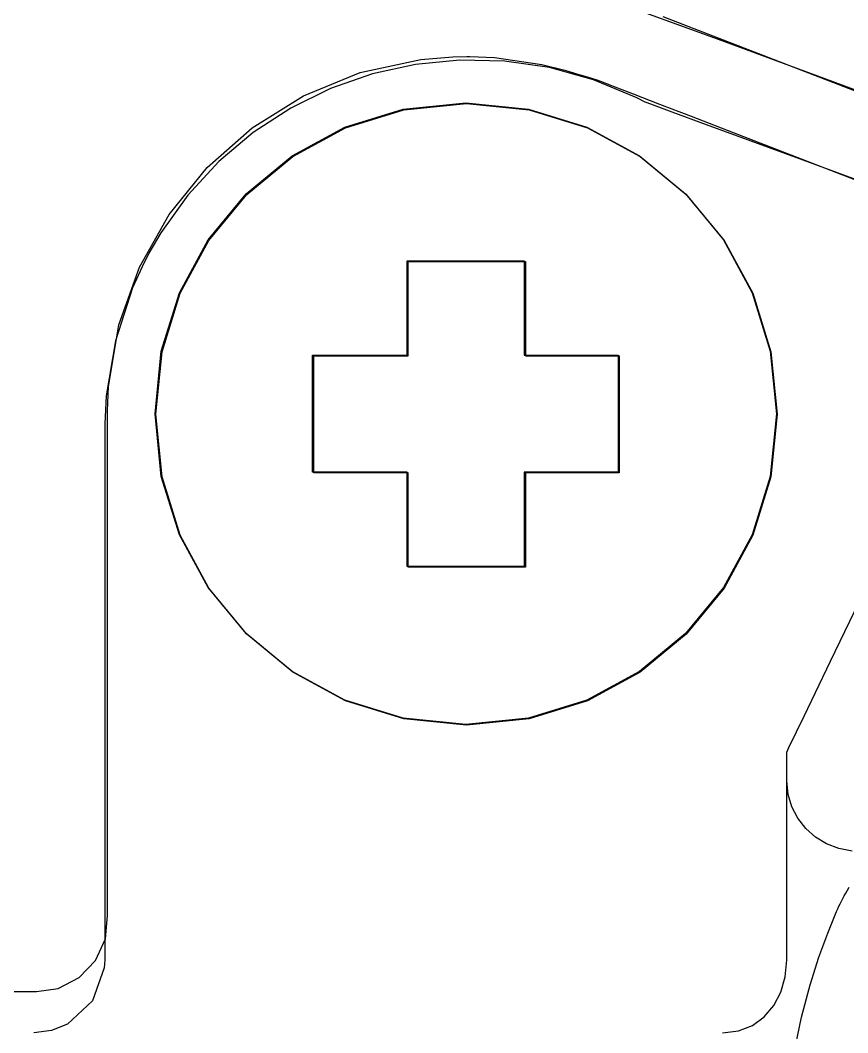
# Model space of a CAD drawing. Extents: x 1 to 47.7, y 0.2 to 35.
# Drawn here: x 35.1001 to 35.4529, y 13.2467 to 13.6781 of the extents above; entities that cross this region are included whole.
import ezdxf

# ---------------------------------------------------------------- set-up
doc = ezdxf.new("R2010")
doc.units = 0
doc.header["$MEASUREMENT"] = 0
for name, color, linetype in [('5_1___24__TARGET_LEDS___12', 7, 'CONTINUOUS'), ('6_1__EMPTY_IO_BOARD_POSITI', 7, 'CONTINUOUS'), ('6_2___8__INDEPENDENT_INPUT', 7, 'CONTINUOUS'), ('6_3___8__OPTOISO_INDEPENDE', 7, 'CONTINUOUS'), ('6_4___24__OPTOISO_INDEPEND', 7, 'CONTINUOUS'), ('6_5___8__INDEPENDENT_INPUT', 7, 'CONTINUOUS'), ('6_6___8__INDEPENDENT_INPUT', 7, 'CONTINUOUS'), ('6_7___8__OPTOISO_INDEPENDE', 7, 'CONTINUOUS'), ('6_8___8__OPTOISO_INDEPENDE', 7, 'CONTINUOUS')]:
    doc.layers.add(name, color=color, linetype=linetype)

msp = doc.modelspace()

# ---------------------------------------------------------------- linework, layer by layer
at = {"layer": '5_1___24__TARGET_LEDS___12'}
for points in [[(35.35059, 13.68726), (35.3976, 13.66996), (35.44655, 13.65196), (35.46872, 13.6438)], [(35.48278, 13.60042), (35.43381, 13.61842), (35.41164, 13.62658), (35.39263, 13.63357), (35.378, 13.63895), (35.36896, 13.64227), (35.36692, 13.64303), (35.36659, 13.64315), (35.36296, 13.645), (35.34454, 13.65271), (35.32569, 13.65792), (35.30662, 13.66072), (35.28755, 13.66115), (35.26868, 13.6593), (35.25022, 13.65521), (35.2324, 13.64896), (35.21541, 13.6406), (35.19946, 13.63022), (35.18478, 13.61786), (35.17157, 13.6036), (35.16004, 13.5875), (35.15497, 13.57879), (35.1536, 13.5762), (35.15293, 13.57487), (35.14802, 13.56405), (35.14068, 13.54149), (35.13676, 13.51808), (35.13613, 13.50619), (35.13611, 13.50236), (35.13611, 13.49408), (35.13611, 13.47959), (35.13611, 13.46018), (35.13611, 13.43714), (35.13611, 13.41177), (35.13611, 13.35922), (35.13611, 13.33463), (35.13611, 13.31289), (35.13611, 13.29529), (35.13611, 13.28313), (35.13611, 13.2777), (35.13595, 13.27438), (35.13096, 13.26027), (35.12032, 13.25039), (35.11348, 13.24764), (35.10594, 13.24667)], [(35.26507, 13.48546), (35.22476, 13.48546), (35.22476, 13.5354), (35.26507, 13.5354), (35.26507, 13.57555), (35.31501, 13.57555), (35.31501, 13.5354), (35.35497, 13.5354), (35.35497, 13.48546), (35.31501, 13.48546), (35.31501, 13.44532), (35.26507, 13.44532), (35.26507, 13.48546)], [(35.4548, 13.32409), (35.4491, 13.32515), (35.44382, 13.32718), (35.43908, 13.33006), (35.43496, 13.33372), (35.43158, 13.33803), (35.42904, 13.34291), (35.42744, 13.34825), (35.42688, 13.35395), (35.42688, 13.35443), (35.42688, 13.35569), (35.42688, 13.35749), (35.42688, 13.35959), (35.42688, 13.36176), (35.42688, 13.36374), (35.42688, 13.3653), (35.42688, 13.3662), (35.42777, 13.36817), (35.43426, 13.3816), (35.44555, 13.405), (35.45989, 13.43472)], [(35.39951, 13.24667), (35.40627, 13.24748), (35.41222, 13.2498), (35.41727, 13.25345), (35.42135, 13.25822), (35.42437, 13.26396), (35.42624, 13.27046), (35.42688, 13.27754), (35.42688, 13.28177), (35.42688, 13.29269), (35.42688, 13.30763), (35.42688, 13.32389), (35.42688, 13.33883), (35.42688, 13.34975), (35.42688, 13.35398)], [(35.42978, 13.23688), (35.43313, 13.25326), (35.4368, 13.26707), (35.44062, 13.27886), (35.44443, 13.28914), (35.44691, 13.29546), (35.44753, 13.29696), (35.44809, 13.29828), (35.44862, 13.29948), (35.44913, 13.30059), (35.44964, 13.30166), (35.45016, 13.30271), (35.45072, 13.3038), (35.45134, 13.30497), (35.45201, 13.30621), (35.45271, 13.30744), (35.45347, 13.30867)]]:
    msp.add_lwpolyline(points, dxfattribs=at)
msp.add_lwpolyline([(35.29004, 13.64288), (35.31674, 13.64019), (35.3416, 13.63247), (35.36411, 13.62026), (35.38371, 13.60409), (35.39989, 13.58448), (35.4121, 13.56198), (35.41982, 13.53712), (35.42251, 13.51042), (35.41982, 13.48373), (35.4121, 13.45886), (35.39989, 13.43636), (35.38371, 13.41676), (35.36411, 13.40059), (35.3416, 13.38837), (35.31674, 13.38065), (35.29004, 13.37796), (35.26334, 13.38065), (35.23847, 13.38837), (35.21597, 13.40059), (35.19637, 13.41676), (35.18019, 13.43636), (35.16798, 13.45886), (35.16026, 13.48373), (35.15757, 13.51042), (35.16026, 13.53712), (35.16798, 13.56198), (35.18019, 13.58448), (35.19637, 13.60409), (35.21597, 13.62026), (35.23847, 13.63247), (35.26334, 13.64019)], close=True, dxfattribs=at)
at = {"layer": '6_1__EMPTY_IO_BOARD_POSITI'}
for points in [[(35.47938, 13.63886), (35.44517, 13.65209), (35.37425, 13.67951)], [(35.08876, 13.26418), (35.10095, 13.26418), (35.10701, 13.26418), (35.11625, 13.26553), (35.12527, 13.27015), (35.13221, 13.27743), (35.1364, 13.2867), (35.13735, 13.2966), (35.13735, 13.30238), (35.13735, 13.31112), (35.13735, 13.32241), (35.13735, 13.33582), (35.13735, 13.3673), (35.13735, 13.40218), (35.13735, 13.43705), (35.13735, 13.46853), (35.13735, 13.48194), (35.13735, 13.49323), (35.13735, 13.50198), (35.13735, 13.50776), (35.13735, 13.51014), (35.13736, 13.51166), (35.13743, 13.51509), (35.1378, 13.52189), (35.14219, 13.54824), (35.15093, 13.57287), (35.16359, 13.59537), (35.17975, 13.61532), (35.19899, 13.63232), (35.22088, 13.64594), (35.245, 13.65578), (35.27094, 13.66142), (35.28446, 13.66253), (35.29053, 13.66265), (35.29184, 13.66264), (35.30225, 13.66219), (35.32248, 13.65924), (35.33226, 13.65679), (35.33637, 13.65555), (35.33676, 13.65544), (35.34179, 13.65397), (35.34552, 13.65288), (35.34552, 13.65288), (35.34743, 13.65214), (35.35289, 13.65003), (35.36145, 13.64672), (35.37269, 13.64238), (35.38616, 13.63717), (35.40144, 13.63126), (35.43565, 13.61803), (35.50657, 13.59061)], [(35.26555, 13.48521), (35.22524, 13.48521), (35.22524, 13.53515), (35.26555, 13.53515), (35.26555, 13.5753), (35.31549, 13.5753), (35.31549, 13.53515), (35.35545, 13.53515), (35.35545, 13.48521), (35.31549, 13.48521), (35.31549, 13.44506), (35.26555, 13.44506), (35.26555, 13.48521)]]:
    msp.add_lwpolyline(points, dxfattribs=at)
msp.add_lwpolyline([(35.29034, 13.64264), (35.31704, 13.63995), (35.34191, 13.63223), (35.36441, 13.62002), (35.38402, 13.60384), (35.40019, 13.58424), (35.41241, 13.56174), (35.42013, 13.53687), (35.42282, 13.51018), (35.42013, 13.48348), (35.41241, 13.45862), (35.40019, 13.43612), (35.38402, 13.41652), (35.36441, 13.40034), (35.34191, 13.38813), (35.31704, 13.38041), (35.29034, 13.37772), (35.26365, 13.38041), (35.23878, 13.38813), (35.21628, 13.40034), (35.19667, 13.41652), (35.18049, 13.43612), (35.16828, 13.45862), (35.16056, 13.48348), (35.15787, 13.51018), (35.16056, 13.53687), (35.16828, 13.56174), (35.18049, 13.58424), (35.19667, 13.60384), (35.21628, 13.62002), (35.23878, 13.63223), (35.26365, 13.63995)], close=True, dxfattribs=at)
at = {"layer": '6_2___8__INDEPENDENT_INPUT'}
for points in [[(35.35059, 13.68726), (35.3976, 13.66996), (35.44655, 13.65196), (35.46872, 13.6438)], [(35.48278, 13.60042), (35.43381, 13.61842), (35.41164, 13.62658), (35.39263, 13.63357), (35.378, 13.63895), (35.36896, 13.64227), (35.36692, 13.64303), (35.36659, 13.64315), (35.36296, 13.645), (35.34454, 13.65271), (35.32569, 13.65792), (35.30662, 13.66072), (35.28755, 13.66115), (35.26868, 13.6593), (35.25022, 13.65521), (35.2324, 13.64896), (35.21541, 13.6406), (35.19946, 13.63022), (35.18478, 13.61786), (35.17157, 13.6036), (35.16004, 13.5875), (35.15497, 13.57879), (35.1536, 13.5762), (35.15293, 13.57487), (35.14802, 13.56405), (35.14068, 13.54149), (35.13676, 13.51808), (35.13613, 13.50619), (35.13611, 13.50236), (35.13611, 13.49408), (35.13611, 13.47959), (35.13611, 13.46018), (35.13611, 13.43714), (35.13611, 13.41177), (35.13611, 13.35922), (35.13611, 13.33463), (35.13611, 13.31289), (35.13611, 13.29529), (35.13611, 13.28313), (35.13611, 13.2777), (35.13595, 13.27438), (35.13096, 13.26027), (35.12032, 13.25039), (35.11348, 13.24764), (35.10594, 13.24667)], [(35.26507, 13.48546), (35.22476, 13.48546), (35.22476, 13.5354), (35.26507, 13.5354), (35.26507, 13.57555), (35.31501, 13.57555), (35.31501, 13.5354), (35.35497, 13.5354), (35.35497, 13.48546), (35.31501, 13.48546), (35.31501, 13.44532), (35.26507, 13.44532), (35.26507, 13.48546)], [(35.4548, 13.32409), (35.4491, 13.32515), (35.44382, 13.32718), (35.43908, 13.33006), (35.43496, 13.33372), (35.43158, 13.33803), (35.42904, 13.34291), (35.42744, 13.34825), (35.42688, 13.35395), (35.42688, 13.35443), (35.42688, 13.35569), (35.42688, 13.35749), (35.42688, 13.35959), (35.42688, 13.36176), (35.42688, 13.36374), (35.42688, 13.3653), (35.42688, 13.3662), (35.42777, 13.36817), (35.43426, 13.3816), (35.44555, 13.405), (35.45989, 13.43472)], [(35.39951, 13.24667), (35.40627, 13.24748), (35.41222, 13.2498), (35.41727, 13.25345), (35.42135, 13.25822), (35.42437, 13.26396), (35.42624, 13.27046), (35.42688, 13.27754), (35.42688, 13.28177), (35.42688, 13.29269), (35.42688, 13.30763), (35.42688, 13.32389), (35.42688, 13.33883), (35.42688, 13.34975), (35.42688, 13.35398)], [(35.42978, 13.23688), (35.43313, 13.25326), (35.4368, 13.26707), (35.44062, 13.27886), (35.44443, 13.28914), (35.44691, 13.29546), (35.44753, 13.29696), (35.44809, 13.29828), (35.44862, 13.29948), (35.44913, 13.30059), (35.44964, 13.30166), (35.45016, 13.30271), (35.45072, 13.3038), (35.45134, 13.30497), (35.45201, 13.30621), (35.45271, 13.30744), (35.45347, 13.30867)]]:
    msp.add_lwpolyline(points, dxfattribs=at)
msp.add_lwpolyline([(35.29004, 13.64288), (35.31674, 13.64019), (35.3416, 13.63247), (35.36411, 13.62026), (35.38371, 13.60409), (35.39989, 13.58448), (35.4121, 13.56198), (35.41982, 13.53712), (35.42251, 13.51042), (35.41982, 13.48373), (35.4121, 13.45886), (35.39989, 13.43636), (35.38371, 13.41676), (35.36411, 13.40059), (35.3416, 13.38837), (35.31674, 13.38065), (35.29004, 13.37796), (35.26334, 13.38065), (35.23847, 13.38837), (35.21597, 13.40059), (35.19637, 13.41676), (35.18019, 13.43636), (35.16798, 13.45886), (35.16026, 13.48373), (35.15757, 13.51042), (35.16026, 13.53712), (35.16798, 13.56198), (35.18019, 13.58448), (35.19637, 13.60409), (35.21597, 13.62026), (35.23847, 13.63247), (35.26334, 13.64019)], close=True, dxfattribs=at)
at = {"layer": '6_3___8__OPTOISO_INDEPENDE'}
for points in [[(35.35059, 13.68726), (35.3976, 13.66996), (35.44655, 13.65196), (35.46872, 13.6438)], [(35.48278, 13.60042), (35.43381, 13.61842), (35.41164, 13.62658), (35.39263, 13.63357), (35.378, 13.63895), (35.36896, 13.64227), (35.36692, 13.64303), (35.36659, 13.64315), (35.36296, 13.645), (35.34454, 13.65271), (35.32569, 13.65792), (35.30662, 13.66072), (35.28755, 13.66115), (35.26868, 13.6593), (35.25022, 13.65521), (35.2324, 13.64896), (35.21541, 13.6406), (35.19946, 13.63022), (35.18478, 13.61786), (35.17157, 13.6036), (35.16004, 13.5875), (35.15497, 13.57879), (35.1536, 13.5762), (35.15293, 13.57487), (35.14802, 13.56405), (35.14068, 13.54149), (35.13676, 13.51808), (35.13613, 13.50619), (35.13611, 13.50236), (35.13611, 13.49408), (35.13611, 13.47959), (35.13611, 13.46018), (35.13611, 13.43714), (35.13611, 13.41177), (35.13611, 13.35922), (35.13611, 13.33463), (35.13611, 13.31289), (35.13611, 13.29529), (35.13611, 13.28313), (35.13611, 13.2777), (35.13595, 13.27438), (35.13096, 13.26027), (35.12032, 13.25039), (35.11348, 13.24764), (35.10594, 13.24667)], [(35.26507, 13.48546), (35.22476, 13.48546), (35.22476, 13.5354), (35.26507, 13.5354), (35.26507, 13.57555), (35.31501, 13.57555), (35.31501, 13.5354), (35.35497, 13.5354), (35.35497, 13.48546), (35.31501, 13.48546), (35.31501, 13.44532), (35.26507, 13.44532), (35.26507, 13.48546)], [(35.4548, 13.32409), (35.4491, 13.32515), (35.44382, 13.32718), (35.43908, 13.33006), (35.43496, 13.33372), (35.43158, 13.33803), (35.42904, 13.34291), (35.42744, 13.34825), (35.42688, 13.35395), (35.42688, 13.35443), (35.42688, 13.35569), (35.42688, 13.35749), (35.42688, 13.35959), (35.42688, 13.36176), (35.42688, 13.36374), (35.42688, 13.3653), (35.42688, 13.3662), (35.42777, 13.36817), (35.43426, 13.3816), (35.44555, 13.405), (35.45989, 13.43472)], [(35.39951, 13.24667), (35.40627, 13.24748), (35.41222, 13.2498), (35.41727, 13.25345), (35.42135, 13.25822), (35.42437, 13.26396), (35.42624, 13.27046), (35.42688, 13.27754), (35.42688, 13.28177), (35.42688, 13.29269), (35.42688, 13.30763), (35.42688, 13.32389), (35.42688, 13.33883), (35.42688, 13.34975), (35.42688, 13.35398)], [(35.42978, 13.23688), (35.43313, 13.25326), (35.4368, 13.26707), (35.44062, 13.27886), (35.44443, 13.28914), (35.44691, 13.29546), (35.44753, 13.29696), (35.44809, 13.29828), (35.44862, 13.29948), (35.44913, 13.30059), (35.44964, 13.30166), (35.45016, 13.30271), (35.45072, 13.3038), (35.45134, 13.30497), (35.45201, 13.30621), (35.45271, 13.30744), (35.45347, 13.30867)]]:
    msp.add_lwpolyline(points, dxfattribs=at)
msp.add_lwpolyline([(35.29004, 13.64288), (35.31674, 13.64019), (35.3416, 13.63247), (35.36411, 13.62026), (35.38371, 13.60409), (35.39989, 13.58448), (35.4121, 13.56198), (35.41982, 13.53712), (35.42251, 13.51042), (35.41982, 13.48373), (35.4121, 13.45886), (35.39989, 13.43636), (35.38371, 13.41676), (35.36411, 13.40059), (35.3416, 13.38837), (35.31674, 13.38065), (35.29004, 13.37796), (35.26334, 13.38065), (35.23847, 13.38837), (35.21597, 13.40059), (35.19637, 13.41676), (35.18019, 13.43636), (35.16798, 13.45886), (35.16026, 13.48373), (35.15757, 13.51042), (35.16026, 13.53712), (35.16798, 13.56198), (35.18019, 13.58448), (35.19637, 13.60409), (35.21597, 13.62026), (35.23847, 13.63247), (35.26334, 13.64019)], close=True, dxfattribs=at)
at = {"layer": '6_4___24__OPTOISO_INDEPEND'}
for points in [[(35.35059, 13.68726), (35.3976, 13.66996), (35.44655, 13.65196), (35.46872, 13.6438)], [(35.48278, 13.60042), (35.43381, 13.61842), (35.41164, 13.62658), (35.39263, 13.63357), (35.378, 13.63895), (35.36896, 13.64227), (35.36692, 13.64303), (35.36659, 13.64315), (35.36296, 13.645), (35.34454, 13.65271), (35.32569, 13.65792), (35.30662, 13.66072), (35.28755, 13.66115), (35.26868, 13.6593), (35.25022, 13.65521), (35.2324, 13.64896), (35.21541, 13.6406), (35.19946, 13.63022), (35.18478, 13.61786), (35.17157, 13.6036), (35.16004, 13.5875), (35.15497, 13.57879), (35.1536, 13.5762), (35.15293, 13.57487), (35.14802, 13.56405), (35.14068, 13.54149), (35.13676, 13.51808), (35.13613, 13.50619), (35.13611, 13.50236), (35.13611, 13.49408), (35.13611, 13.47959), (35.13611, 13.46018), (35.13611, 13.43714), (35.13611, 13.41177), (35.13611, 13.35922), (35.13611, 13.33463), (35.13611, 13.31289), (35.13611, 13.29529), (35.13611, 13.28313), (35.13611, 13.2777), (35.13595, 13.27438), (35.13096, 13.26027), (35.12032, 13.25039), (35.11348, 13.24764), (35.10594, 13.24667)], [(35.26507, 13.48546), (35.22476, 13.48546), (35.22476, 13.5354), (35.26507, 13.5354), (35.26507, 13.57555), (35.31501, 13.57555), (35.31501, 13.5354), (35.35497, 13.5354), (35.35497, 13.48546), (35.31501, 13.48546), (35.31501, 13.44532), (35.26507, 13.44532), (35.26507, 13.48546)], [(35.4548, 13.32409), (35.4491, 13.32515), (35.44382, 13.32718), (35.43908, 13.33006), (35.43496, 13.33372), (35.43158, 13.33803), (35.42904, 13.34291), (35.42744, 13.34825), (35.42688, 13.35395), (35.42688, 13.35443), (35.42688, 13.35569), (35.42688, 13.35749), (35.42688, 13.35959), (35.42688, 13.36176), (35.42688, 13.36374), (35.42688, 13.3653), (35.42688, 13.3662), (35.42777, 13.36817), (35.43426, 13.3816), (35.44555, 13.405), (35.45989, 13.43472)], [(35.39951, 13.24667), (35.40627, 13.24748), (35.41222, 13.2498), (35.41727, 13.25345), (35.42135, 13.25822), (35.42437, 13.26396), (35.42624, 13.27046), (35.42688, 13.27754), (35.42688, 13.28177), (35.42688, 13.29269), (35.42688, 13.30763), (35.42688, 13.32389), (35.42688, 13.33883), (35.42688, 13.34975), (35.42688, 13.35398)], [(35.42978, 13.23688), (35.43313, 13.25326), (35.4368, 13.26707), (35.44062, 13.27886), (35.44443, 13.28914), (35.44691, 13.29546), (35.44753, 13.29696), (35.44809, 13.29828), (35.44862, 13.29948), (35.44913, 13.30059), (35.44964, 13.30166), (35.45016, 13.30271), (35.45072, 13.3038), (35.45134, 13.30497), (35.45201, 13.30621), (35.45271, 13.30744), (35.45347, 13.30867)]]:
    msp.add_lwpolyline(points, dxfattribs=at)
msp.add_lwpolyline([(35.29004, 13.64288), (35.31674, 13.64019), (35.3416, 13.63247), (35.36411, 13.62026), (35.38371, 13.60409), (35.39989, 13.58448), (35.4121, 13.56198), (35.41982, 13.53712), (35.42251, 13.51042), (35.41982, 13.48373), (35.4121, 13.45886), (35.39989, 13.43636), (35.38371, 13.41676), (35.36411, 13.40059), (35.3416, 13.38837), (35.31674, 13.38065), (35.29004, 13.37796), (35.26334, 13.38065), (35.23847, 13.38837), (35.21597, 13.40059), (35.19637, 13.41676), (35.18019, 13.43636), (35.16798, 13.45886), (35.16026, 13.48373), (35.15757, 13.51042), (35.16026, 13.53712), (35.16798, 13.56198), (35.18019, 13.58448), (35.19637, 13.60409), (35.21597, 13.62026), (35.23847, 13.63247), (35.26334, 13.64019)], close=True, dxfattribs=at)
at = {"layer": '6_5___8__INDEPENDENT_INPUT'}
for points in [[(35.35059, 13.68726), (35.3976, 13.66996), (35.44655, 13.65196), (35.46872, 13.6438)], [(35.48278, 13.60042), (35.43381, 13.61842), (35.41164, 13.62658), (35.39263, 13.63357), (35.378, 13.63895), (35.36896, 13.64227), (35.36692, 13.64303), (35.36659, 13.64315), (35.36296, 13.645), (35.34454, 13.65271), (35.32569, 13.65792), (35.30662, 13.66072), (35.28755, 13.66115), (35.26868, 13.6593), (35.25022, 13.65521), (35.2324, 13.64896), (35.21541, 13.6406), (35.19946, 13.63022), (35.18478, 13.61786), (35.17157, 13.6036), (35.16004, 13.5875), (35.15497, 13.57879), (35.1536, 13.5762), (35.15293, 13.57487), (35.14802, 13.56405), (35.14068, 13.54149), (35.13676, 13.51808), (35.13613, 13.50619), (35.13611, 13.50236), (35.13611, 13.49408), (35.13611, 13.47959), (35.13611, 13.46018), (35.13611, 13.43714), (35.13611, 13.41177), (35.13611, 13.35922), (35.13611, 13.33463), (35.13611, 13.31289), (35.13611, 13.29529), (35.13611, 13.28313), (35.13611, 13.2777), (35.13595, 13.27438), (35.13096, 13.26027), (35.12032, 13.25039), (35.11348, 13.24764), (35.10594, 13.24667)], [(35.26507, 13.48546), (35.22476, 13.48546), (35.22476, 13.5354), (35.26507, 13.5354), (35.26507, 13.57555), (35.31501, 13.57555), (35.31501, 13.5354), (35.35497, 13.5354), (35.35497, 13.48546), (35.31501, 13.48546), (35.31501, 13.44532), (35.26507, 13.44532), (35.26507, 13.48546)], [(35.4548, 13.32409), (35.4491, 13.32515), (35.44382, 13.32718), (35.43908, 13.33006), (35.43496, 13.33372), (35.43158, 13.33803), (35.42904, 13.34291), (35.42744, 13.34825), (35.42688, 13.35395), (35.42688, 13.35443), (35.42688, 13.35569), (35.42688, 13.35749), (35.42688, 13.35959), (35.42688, 13.36176), (35.42688, 13.36374), (35.42688, 13.3653), (35.42688, 13.3662), (35.42777, 13.36817), (35.43426, 13.3816), (35.44555, 13.405), (35.45989, 13.43472)], [(35.39951, 13.24667), (35.40627, 13.24748), (35.41222, 13.2498), (35.41727, 13.25345), (35.42135, 13.25822), (35.42437, 13.26396), (35.42624, 13.27046), (35.42688, 13.27754), (35.42688, 13.28177), (35.42688, 13.29269), (35.42688, 13.30763), (35.42688, 13.32389), (35.42688, 13.33883), (35.42688, 13.34975), (35.42688, 13.35398)], [(35.42978, 13.23688), (35.43313, 13.25326), (35.4368, 13.26707), (35.44062, 13.27886), (35.44443, 13.28914), (35.44691, 13.29546), (35.44753, 13.29696), (35.44809, 13.29828), (35.44862, 13.29948), (35.44913, 13.30059), (35.44964, 13.30166), (35.45016, 13.30271), (35.45072, 13.3038), (35.45134, 13.30497), (35.45201, 13.30621), (35.45271, 13.30744), (35.45347, 13.30867)]]:
    msp.add_lwpolyline(points, dxfattribs=at)
msp.add_lwpolyline([(35.29004, 13.64288), (35.31674, 13.64019), (35.3416, 13.63247), (35.36411, 13.62026), (35.38371, 13.60409), (35.39989, 13.58448), (35.4121, 13.56198), (35.41982, 13.53712), (35.42251, 13.51042), (35.41982, 13.48373), (35.4121, 13.45886), (35.39989, 13.43636), (35.38371, 13.41676), (35.36411, 13.40059), (35.3416, 13.38837), (35.31674, 13.38065), (35.29004, 13.37796), (35.26334, 13.38065), (35.23847, 13.38837), (35.21597, 13.40059), (35.19637, 13.41676), (35.18019, 13.43636), (35.16798, 13.45886), (35.16026, 13.48373), (35.15757, 13.51042), (35.16026, 13.53712), (35.16798, 13.56198), (35.18019, 13.58448), (35.19637, 13.60409), (35.21597, 13.62026), (35.23847, 13.63247), (35.26334, 13.64019)], close=True, dxfattribs=at)
at = {"layer": '6_6___8__INDEPENDENT_INPUT'}
for points in [[(35.35059, 13.68726), (35.3976, 13.66996), (35.44655, 13.65196), (35.46872, 13.6438)], [(35.48278, 13.60042), (35.43381, 13.61842), (35.41164, 13.62658), (35.39263, 13.63357), (35.378, 13.63895), (35.36896, 13.64227), (35.36692, 13.64303), (35.36659, 13.64315), (35.36296, 13.645), (35.34454, 13.65271), (35.32569, 13.65792), (35.30662, 13.66072), (35.28755, 13.66115), (35.26868, 13.6593), (35.25022, 13.65521), (35.2324, 13.64896), (35.21541, 13.6406), (35.19946, 13.63022), (35.18478, 13.61786), (35.17157, 13.6036), (35.16004, 13.5875), (35.15497, 13.57879), (35.1536, 13.5762), (35.15293, 13.57487), (35.14802, 13.56405), (35.14068, 13.54149), (35.13676, 13.51808), (35.13613, 13.50619), (35.13611, 13.50236), (35.13611, 13.49408), (35.13611, 13.47959), (35.13611, 13.46018), (35.13611, 13.43714), (35.13611, 13.41177), (35.13611, 13.35922), (35.13611, 13.33463), (35.13611, 13.31289), (35.13611, 13.29529), (35.13611, 13.28313), (35.13611, 13.2777), (35.13595, 13.27438), (35.13096, 13.26027), (35.12032, 13.25039), (35.11348, 13.24764), (35.10594, 13.24667)], [(35.26507, 13.48546), (35.22476, 13.48546), (35.22476, 13.5354), (35.26507, 13.5354), (35.26507, 13.57555), (35.31501, 13.57555), (35.31501, 13.5354), (35.35497, 13.5354), (35.35497, 13.48546), (35.31501, 13.48546), (35.31501, 13.44532), (35.26507, 13.44532), (35.26507, 13.48546)], [(35.4548, 13.32409), (35.4491, 13.32515), (35.44382, 13.32718), (35.43908, 13.33006), (35.43496, 13.33372), (35.43158, 13.33803), (35.42904, 13.34291), (35.42744, 13.34825), (35.42688, 13.35395), (35.42688, 13.35443), (35.42688, 13.35569), (35.42688, 13.35749), (35.42688, 13.35959), (35.42688, 13.36176), (35.42688, 13.36374), (35.42688, 13.3653), (35.42688, 13.3662), (35.42777, 13.36817), (35.43426, 13.3816), (35.44555, 13.405), (35.45989, 13.43472)], [(35.39951, 13.24667), (35.40627, 13.24748), (35.41222, 13.2498), (35.41727, 13.25345), (35.42135, 13.25822), (35.42437, 13.26396), (35.42624, 13.27046), (35.42688, 13.27754), (35.42688, 13.28177), (35.42688, 13.29269), (35.42688, 13.30763), (35.42688, 13.32389), (35.42688, 13.33883), (35.42688, 13.34975), (35.42688, 13.35398)], [(35.42978, 13.23688), (35.43313, 13.25326), (35.4368, 13.26707), (35.44062, 13.27886), (35.44443, 13.28914), (35.44691, 13.29546), (35.44753, 13.29696), (35.44809, 13.29828), (35.44862, 13.29948), (35.44913, 13.30059), (35.44964, 13.30166), (35.45016, 13.30271), (35.45072, 13.3038), (35.45134, 13.30497), (35.45201, 13.30621), (35.45271, 13.30744), (35.45347, 13.30867)]]:
    msp.add_lwpolyline(points, dxfattribs=at)
msp.add_lwpolyline([(35.29004, 13.64288), (35.31674, 13.64019), (35.3416, 13.63247), (35.36411, 13.62026), (35.38371, 13.60409), (35.39989, 13.58448), (35.4121, 13.56198), (35.41982, 13.53712), (35.42251, 13.51042), (35.41982, 13.48373), (35.4121, 13.45886), (35.39989, 13.43636), (35.38371, 13.41676), (35.36411, 13.40059), (35.3416, 13.38837), (35.31674, 13.38065), (35.29004, 13.37796), (35.26334, 13.38065), (35.23847, 13.38837), (35.21597, 13.40059), (35.19637, 13.41676), (35.18019, 13.43636), (35.16798, 13.45886), (35.16026, 13.48373), (35.15757, 13.51042), (35.16026, 13.53712), (35.16798, 13.56198), (35.18019, 13.58448), (35.19637, 13.60409), (35.21597, 13.62026), (35.23847, 13.63247), (35.26334, 13.64019)], close=True, dxfattribs=at)
at = {"layer": '6_7___8__OPTOISO_INDEPENDE'}
for points in [[(35.35059, 13.68726), (35.3976, 13.66996), (35.44655, 13.65196), (35.46872, 13.6438)], [(35.48278, 13.60042), (35.43381, 13.61842), (35.41164, 13.62658), (35.39263, 13.63357), (35.378, 13.63895), (35.36896, 13.64227), (35.36692, 13.64303), (35.36659, 13.64315), (35.36296, 13.645), (35.34454, 13.65271), (35.32569, 13.65792), (35.30662, 13.66072), (35.28755, 13.66115), (35.26868, 13.6593), (35.25022, 13.65521), (35.2324, 13.64896), (35.21541, 13.6406), (35.19946, 13.63022), (35.18478, 13.61786), (35.17157, 13.6036), (35.16004, 13.5875), (35.15497, 13.57879), (35.1536, 13.5762), (35.15293, 13.57487), (35.14802, 13.56405), (35.14068, 13.54149), (35.13676, 13.51808), (35.13613, 13.50619), (35.13611, 13.50236), (35.13611, 13.49408), (35.13611, 13.47959), (35.13611, 13.46018), (35.13611, 13.43714), (35.13611, 13.41177), (35.13611, 13.35922), (35.13611, 13.33463), (35.13611, 13.31289), (35.13611, 13.29529), (35.13611, 13.28313), (35.13611, 13.2777), (35.13595, 13.27438), (35.13096, 13.26027), (35.12032, 13.25039), (35.11348, 13.24764), (35.10594, 13.24667)], [(35.26507, 13.48546), (35.22476, 13.48546), (35.22476, 13.5354), (35.26507, 13.5354), (35.26507, 13.57555), (35.31501, 13.57555), (35.31501, 13.5354), (35.35497, 13.5354), (35.35497, 13.48546), (35.31501, 13.48546), (35.31501, 13.44532), (35.26507, 13.44532), (35.26507, 13.48546)], [(35.4548, 13.32409), (35.4491, 13.32515), (35.44382, 13.32718), (35.43908, 13.33006), (35.43496, 13.33372), (35.43158, 13.33803), (35.42904, 13.34291), (35.42744, 13.34825), (35.42688, 13.35395), (35.42688, 13.35443), (35.42688, 13.35569), (35.42688, 13.35749), (35.42688, 13.35959), (35.42688, 13.36176), (35.42688, 13.36374), (35.42688, 13.3653), (35.42688, 13.3662), (35.42777, 13.36817), (35.43426, 13.3816), (35.44555, 13.405), (35.45989, 13.43472)], [(35.39951, 13.24667), (35.40627, 13.24748), (35.41222, 13.2498), (35.41727, 13.25345), (35.42135, 13.25822), (35.42437, 13.26396), (35.42624, 13.27046), (35.42688, 13.27754), (35.42688, 13.28177), (35.42688, 13.29269), (35.42688, 13.30763), (35.42688, 13.32389), (35.42688, 13.33883), (35.42688, 13.34975), (35.42688, 13.35398)], [(35.42978, 13.23688), (35.43313, 13.25326), (35.4368, 13.26707), (35.44062, 13.27886), (35.44443, 13.28914), (35.44691, 13.29546), (35.44753, 13.29696), (35.44809, 13.29828), (35.44862, 13.29948), (35.44913, 13.30059), (35.44964, 13.30166), (35.45016, 13.30271), (35.45072, 13.3038), (35.45134, 13.30497), (35.45201, 13.30621), (35.45271, 13.30744), (35.45347, 13.30867)]]:
    msp.add_lwpolyline(points, dxfattribs=at)
msp.add_lwpolyline([(35.29004, 13.64288), (35.31674, 13.64019), (35.3416, 13.63247), (35.36411, 13.62026), (35.38371, 13.60409), (35.39989, 13.58448), (35.4121, 13.56198), (35.41982, 13.53712), (35.42251, 13.51042), (35.41982, 13.48373), (35.4121, 13.45886), (35.39989, 13.43636), (35.38371, 13.41676), (35.36411, 13.40059), (35.3416, 13.38837), (35.31674, 13.38065), (35.29004, 13.37796), (35.26334, 13.38065), (35.23847, 13.38837), (35.21597, 13.40059), (35.19637, 13.41676), (35.18019, 13.43636), (35.16798, 13.45886), (35.16026, 13.48373), (35.15757, 13.51042), (35.16026, 13.53712), (35.16798, 13.56198), (35.18019, 13.58448), (35.19637, 13.60409), (35.21597, 13.62026), (35.23847, 13.63247), (35.26334, 13.64019)], close=True, dxfattribs=at)
at = {"layer": '6_8___8__OPTOISO_INDEPENDE'}
for points in [[(35.35059, 13.68726), (35.3976, 13.66996), (35.44655, 13.65196), (35.46872, 13.6438)], [(35.48278, 13.60042), (35.43381, 13.61842), (35.41164, 13.62658), (35.39263, 13.63357), (35.378, 13.63895), (35.36896, 13.64227), (35.36692, 13.64303), (35.36659, 13.64315), (35.36296, 13.645), (35.34454, 13.65271), (35.32569, 13.65792), (35.30662, 13.66072), (35.28755, 13.66115), (35.26868, 13.6593), (35.25022, 13.65521), (35.2324, 13.64896), (35.21541, 13.6406), (35.19946, 13.63022), (35.18478, 13.61786), (35.17157, 13.6036), (35.16004, 13.5875), (35.15497, 13.57879), (35.1536, 13.5762), (35.15293, 13.57487), (35.14802, 13.56405), (35.14068, 13.54149), (35.13676, 13.51808), (35.13613, 13.50619), (35.13611, 13.50236), (35.13611, 13.49408), (35.13611, 13.47959), (35.13611, 13.46018), (35.13611, 13.43714), (35.13611, 13.41177), (35.13611, 13.35922), (35.13611, 13.33463), (35.13611, 13.31289), (35.13611, 13.29529), (35.13611, 13.28313), (35.13611, 13.2777), (35.13595, 13.27438), (35.13096, 13.26027), (35.12032, 13.25039), (35.11348, 13.24764), (35.10594, 13.24667)], [(35.26507, 13.48546), (35.22476, 13.48546), (35.22476, 13.5354), (35.26507, 13.5354), (35.26507, 13.57555), (35.31501, 13.57555), (35.31501, 13.5354), (35.35497, 13.5354), (35.35497, 13.48546), (35.31501, 13.48546), (35.31501, 13.44532), (35.26507, 13.44532), (35.26507, 13.48546)], [(35.4548, 13.32409), (35.4491, 13.32515), (35.44382, 13.32718), (35.43908, 13.33006), (35.43496, 13.33372), (35.43158, 13.33803), (35.42904, 13.34291), (35.42744, 13.34825), (35.42688, 13.35395), (35.42688, 13.35443), (35.42688, 13.35569), (35.42688, 13.35749), (35.42688, 13.35959), (35.42688, 13.36176), (35.42688, 13.36374), (35.42688, 13.3653), (35.42688, 13.3662), (35.42777, 13.36817), (35.43426, 13.3816), (35.44555, 13.405), (35.45989, 13.43472)], [(35.39951, 13.24667), (35.40627, 13.24748), (35.41222, 13.2498), (35.41727, 13.25345), (35.42135, 13.25822), (35.42437, 13.26396), (35.42624, 13.27046), (35.42688, 13.27754), (35.42688, 13.28177), (35.42688, 13.29269), (35.42688, 13.30763), (35.42688, 13.32389), (35.42688, 13.33883), (35.42688, 13.34975), (35.42688, 13.35398)], [(35.42978, 13.23688), (35.43313, 13.25326), (35.4368, 13.26707), (35.44062, 13.27886), (35.44443, 13.28914), (35.44691, 13.29546), (35.44753, 13.29696), (35.44809, 13.29828), (35.44862, 13.29948), (35.44913, 13.30059), (35.44964, 13.30166), (35.45016, 13.30271), (35.45072, 13.3038), (35.45134, 13.30497), (35.45201, 13.30621), (35.45271, 13.30744), (35.45347, 13.30867)]]:
    msp.add_lwpolyline(points, dxfattribs=at)
msp.add_lwpolyline([(35.29004, 13.64288), (35.31674, 13.64019), (35.3416, 13.63247), (35.36411, 13.62026), (35.38371, 13.60409), (35.39989, 13.58448), (35.4121, 13.56198), (35.41982, 13.53712), (35.42251, 13.51042), (35.41982, 13.48373), (35.4121, 13.45886), (35.39989, 13.43636), (35.38371, 13.41676), (35.36411, 13.40059), (35.3416, 13.38837), (35.31674, 13.38065), (35.29004, 13.37796), (35.26334, 13.38065), (35.23847, 13.38837), (35.21597, 13.40059), (35.19637, 13.41676), (35.18019, 13.43636), (35.16798, 13.45886), (35.16026, 13.48373), (35.15757, 13.51042), (35.16026, 13.53712), (35.16798, 13.56198), (35.18019, 13.58448), (35.19637, 13.60409), (35.21597, 13.62026), (35.23847, 13.63247), (35.26334, 13.64019)], close=True, dxfattribs=at)

doc.saveas('drawing.dxf')
